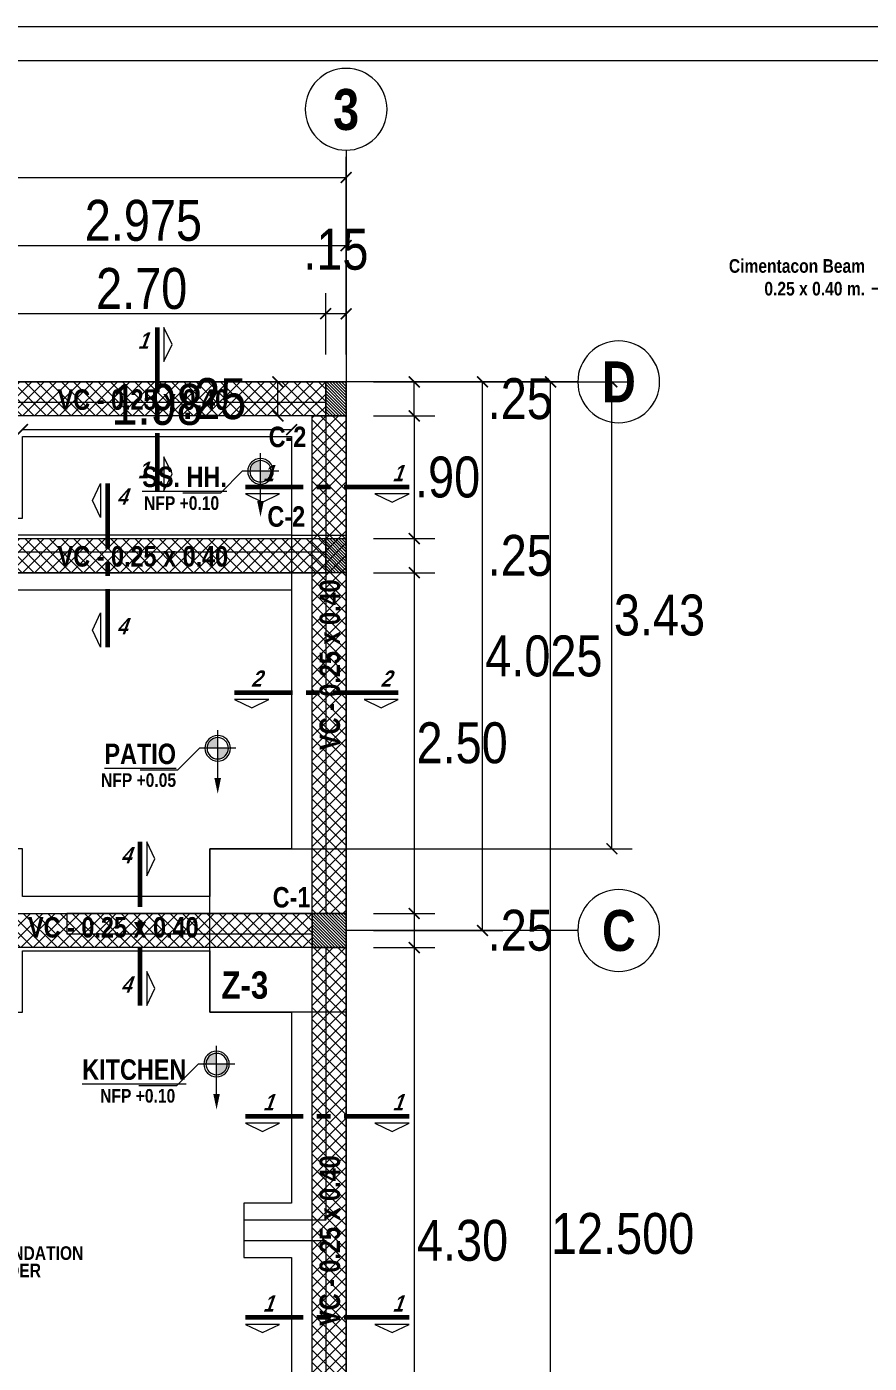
# Model space of a CAD drawing. Header units: millimetres. Extents: x 68 to 194, y 47 to 103.
# Drawn here: x 160.22 to 166.4, y 92.85 to 102.66 of the extents above; entities that cross this region are included whole.
import ezdxf
from ezdxf.enums import TextEntityAlignment as Align

# ---------------------------------------------------------------- set-up
doc = ezdxf.new("R2010")
doc.units = ezdxf.units.MM
doc.linetypes.add('CENTER2', pattern=[28.575, 19.05, -3.175, 3.175, -3.175])
doc.linetypes.add('DASHED2', pattern=[0.375, 0.25, -0.125])
doc.layers.add('_u', color=7, linetype='Continuous')
doc.layers.add('G_Acotación', color=171, linetype='Continuous')
for name, color, linetype, lineweight in [('A_Texto', 43, 'Continuous', 9), ('Dimención', 1, 'Continuous', 20), ('E_Cimentación', 150, 'Continuous', 50), ('E_Columna', 3, 'Continuous', 25), ('E_Sobrecimiento', 230, 'Continuous', 25), ('E_Viga Secundaria', 133, 'Continuous', 20), ('E_Zapata', 30, 'Continuous', 25), ('G_Cortes', 3, 'Continuous', 60), ('G_Ejes', 253, 'Continuous', 20), ('G_Proyección', 8, 'DASHED2', 15), ('G_Sombreados', 8, 'Continuous', 9), ('G_Texto', 122, 'Continuous', 20)]:
    doc.layers.add(name, color=color, linetype=linetype, lineweight=lineweight)
doc.styles.add('Acotacion', font='ARIALN.TTF')
doc.styles.add('AMBIENTES', font='ARIALNB.TTF', dxfattribs={"height": 0.15})
doc.styles.add('Arial Marron', font='ARIALN.TTF')
doc.styles.add('Cotas', font='ARIALNB.TTF', dxfattribs={"height": 0.1})
doc.styles.add('Eje', font='ARIALNB.TTF', dxfattribs={"height": 0.3})
doc.styles.add('Notas', font='ARIALNB.TTF', dxfattribs={"height": 0.15})
doc.styles.add('TITULOS', font='ARIALNB.TTF', dxfattribs={"height": 0.3})
doc.dimstyles.new('150', dxfattribs={"dimtxt": 1, "dimasz": 0.06, "dimexe": 0.06, "dimexo": 0.08, "dimgap": 0.05, "dimtad": 2, "dimtih": 1, "dimtoh": 1, "dimzin": 1, "dimdsep": 46, "dimtxsty": 'Cotas', "dimblk": 'ARCHTICK', "dimcen": 0.25, "dimdle": 0.06, "dimclrd": 256, "dimclre": 256, "dimclrt": 5, "dimazin": 0, "dimtp": 0.2, "dimtm": 0.2, "dimtfac": 1, "dimtix": 1, "dimtmove": 1, "dimatfit": 0, "dimfxl": 0, "dimtolj": 1, "dimtzin": 1, "dimarcsym": 0})
doc.dimstyles.new('Lenin_50', dxfattribs={"dimtxt": 0.3, "dimasz": 0.08, "dimexe": 0.15, "dimexo": 0.2, "dimgap": 0.03, "dimtad": 2, "dimtih": 1, "dimtoh": 1, "dimlfac": -1, "dimzin": 4, "dimdsep": 46, "dimtxsty": 'Acotacion', "dimblk": 'ARCHTICK', "dimcen": 0.08, "dimclrd": 256, "dimclre": 256, "dimclrt": 4, "dimazin": 1, "dimtm": 1e-09, "dimtfac": 1, "dimtmove": 2, "dimatfit": 2, "dimfxl": 0, "dimtolj": 1, "dimlwd": 13, "dimlwe": 18, "dimarcsym": 0})
pattern_1 = [(135, (271.709765, 7.6898), (0.0112253202, 0.0112253202), [])]

# ---------------------------------------------------------------- blocks, each defined once
blk = doc.blocks.new('TITULP')
h = blk.add_hatch(color=1)
h.paths.add_polyline_path([(0, -0.0554), (0, -0.134), (0.0785, -0.134, 0.414214)])
h.paths.add_polyline_path([(0, -0.134), (-0.0785, -0.134, 0.414214), (0, -0.2125)])
for p, q in [((0, -0.3527), (0, 0)), ((-0.134, -0.134), (0.134, -0.134)), ((0.2939, -0.2939), (0.5699, -0.2939))]:
    blk.add_line(p, q)
at = {"lineweight": 18}
blk.add_line((0.134, -0.134), (0.2939, -0.2939), dxfattribs=at)
for radius in [0.0937, 0.0785]:
    blk.add_circle((0, -0.134), radius)
blk.add_solid([(0.0242, -0.3527), (0, -0.4678), (-0.0242, -0.3527)])
at = {"style": 'Arial Marron', "width": 1.35}
blk.add_attdef('%%USALA', text='', height=0.14, dxfattribs=at).set_placement((0.3052, -0.1124), align=Align.TOP_LEFT)
at = {"style": 'Arial Marron', "width": 1.1}
blk.add_attdef('NPT%%P0.00', text='', height=0.1, dxfattribs=at).set_placement((0.6033, -0.3972), align=Align.MIDDLE_CENTER)
at = {"style": 'Arial Marron'}
blk.add_attdef('PISO', text='', height=0.08, dxfattribs=at).set_placement((0.6033, -0.5391), align=Align.MIDDLE_CENTER)
blk = doc.blocks.new('Eri')
blk.add_line((-1.7, 0), (0, 0))
blk.add_circle((-2, 0), 0.3)
at = {"color": 1, "style": 'Eje', "flags": 4}
blk.add_attdef('H', text='', height=0.3, dxfattribs=at).set_placement((-2, 0), align=Align.MIDDLE_CENTER)
blk = doc.blocks.new('_ArchTick')
at = {"color": 0, "linetype": 'ByBlock', "const_width": 0.15}
blk.add_lwpolyline([(-0.5, -0.5), (0.5, 0.5)], dxfattribs=at)
blk = doc.blocks.new('*D309')
at = {"layer": 'Defpoints', "color": 0}
for p in [(162.5637, 101.5531), (156.5637, 100.0531), (162.5637, 100.0531)]:
    blk.add_point(p, dxfattribs=at)
at = {"layer": 'G_Acotación', "lineweight": 18}
for p, q in [((156.5637, 100.2531), (156.5637, 101.7031)), ((162.5637, 100.2531), (162.5637, 101.7031))]:
    blk.add_line(p, q, dxfattribs=at)
at = {"layer": 'G_Acotación', "lineweight": 13}
blk.add_line((156.5637, 101.5531), (162.5637, 101.5531), dxfattribs=at)
at = {"layer": 'G_Acotación', "lineweight": 13, "xscale": 0.08, "yscale": 0.08, "zscale": 0.08, "rotation": 180}
blk.add_blockref('_ArchTick', (156.5637, 101.5531), dxfattribs=at)
at = {"layer": 'G_Acotación', "lineweight": 13, "xscale": 0.08, "yscale": 0.08, "zscale": 0.08}
blk.add_blockref('_ArchTick', (162.5637, 101.5531), dxfattribs=at)
at = {"layer": 'G_Acotación', "color": 4, "lineweight": 5, "insert": (159.5637, 101.7362), "char_height": 0.3, "attachment_point": 5, "style": 'Acotacion'}
blk.add_mtext('\\A1;6.000', dxfattribs=at)
blk = doc.blocks.new('*D310')
at = {"layer": 'Defpoints', "color": 0}
for p in [(162.5637, 101.0531), (159.5887, 100.0531), (162.5637, 100.0531)]:
    blk.add_point(p, dxfattribs=at)
at = {"layer": 'G_Acotación', "lineweight": 18}
for p, q in [((159.5887, 100.2531), (159.5887, 101.2031)), ((162.5637, 100.2531), (162.5637, 101.2031))]:
    blk.add_line(p, q, dxfattribs=at)
at = {"layer": 'G_Acotación', "lineweight": 13}
blk.add_line((159.5887, 101.0531), (162.5637, 101.0531), dxfattribs=at)
at = {"layer": 'G_Acotación', "lineweight": 13, "xscale": 0.08, "yscale": 0.08, "zscale": 0.08, "rotation": 180}
blk.add_blockref('_ArchTick', (159.5887, 101.0531), dxfattribs=at)
at = {"layer": 'G_Acotación', "lineweight": 13, "xscale": 0.08, "yscale": 0.08, "zscale": 0.08}
blk.add_blockref('_ArchTick', (162.5637, 101.0531), dxfattribs=at)
at = {"layer": 'G_Acotación', "color": 4, "lineweight": 5, "insert": (161.0762, 101.2362), "char_height": 0.3, "attachment_point": 5, "style": 'Acotacion'}
blk.add_mtext('\\A1;2.975', dxfattribs=at)
blk = doc.blocks.new('*D317')
at = {"layer": 'Defpoints', "color": 0}
for p in [(162.5637, 100.0531), (164.0637, 100.0531), (162.5637, 87.5531)]:
    blk.add_point(p, dxfattribs=at)
at = {"layer": 'G_Acotación', "lineweight": 18}
for p, q in [((162.7637, 100.0531), (164.2137, 100.0531)), ((162.7637, 87.5531), (164.2137, 87.5531))]:
    blk.add_line(p, q, dxfattribs=at)
at = {"layer": 'G_Acotación', "lineweight": 13}
blk.add_line((164.0637, 87.5531), (164.0637, 100.0531), dxfattribs=at)
at = {"layer": 'G_Acotación', "lineweight": 13, "xscale": 0.08, "yscale": 0.08, "zscale": 0.08}
for p, rotation in [((164.0637, 100.0531), 90), ((164.0637, 87.5531), 270)]:
    blk.add_blockref('_ArchTick', p, dxfattribs=dict(at, rotation=rotation))
at = {"layer": 'G_Acotación', "color": 4, "lineweight": 5, "insert": (164.5924, 93.8031), "char_height": 0.3, "attachment_point": 5, "style": 'Acotacion'}
blk.add_mtext('\\A1;12.500', dxfattribs=at)
blk = doc.blocks.new('*D318')
at = {"layer": 'Defpoints', "color": 0}
for p in [(162.5637, 100.0531), (163.5637, 100.0531), (162.5637, 96.0281)]:
    blk.add_point(p, dxfattribs=at)
at = {"layer": 'G_Acotación', "lineweight": 18}
for p, q in [((162.7637, 100.0531), (163.7137, 100.0531)), ((162.7637, 96.0281), (163.7137, 96.0281))]:
    blk.add_line(p, q, dxfattribs=at)
at = {"layer": 'G_Acotación', "lineweight": 13}
blk.add_line((163.5637, 96.0281), (163.5637, 100.0531), dxfattribs=at)
at = {"layer": 'G_Acotación', "lineweight": 13, "xscale": 0.08, "yscale": 0.08, "zscale": 0.08}
for p, rotation in [((163.5637, 100.0531), 90), ((163.5637, 96.0281), 270)]:
    blk.add_blockref('_ArchTick', p, dxfattribs=dict(at, rotation=rotation))
at = {"layer": 'G_Acotación', "color": 4, "lineweight": 5, "insert": (164.0147, 98.0406), "char_height": 0.3, "attachment_point": 5, "style": 'Acotacion'}
blk.add_mtext('\\A1;4.025', dxfattribs=at)
blk = doc.blocks.new('*D320')
at = {"layer": 'Defpoints', "color": 0}
for p in [(162.4137, 100.5531), (162.4137, 100.0531), (162.5637, 100.0531)]:
    blk.add_point(p, dxfattribs=at)
at = {"layer": 'G_Acotación', "lineweight": 18}
for p, q in [((162.4137, 100.2531), (162.4137, 100.7031)), ((162.5637, 100.2531), (162.5637, 100.7031))]:
    blk.add_line(p, q, dxfattribs=at)
at = {"layer": 'G_Acotación', "lineweight": 13}
blk.add_line((162.5637, 100.5531), (162.4137, 100.5531), dxfattribs=at)
at = {"layer": 'G_Acotación', "lineweight": 13, "xscale": 0.08, "yscale": 0.08, "zscale": 0.08, "rotation": 180}
blk.add_blockref('_ArchTick', (162.4137, 100.5531), dxfattribs=at)
at = {"layer": 'G_Acotación', "lineweight": 13, "xscale": 0.08, "yscale": 0.08, "zscale": 0.08}
blk.add_blockref('_ArchTick', (162.5637, 100.5531), dxfattribs=at)
at = {"layer": 'G_Acotación', "color": 4, "lineweight": 5, "insert": (162.4887, 101.0244), "char_height": 0.3, "attachment_point": 5, "style": 'Acotacion'}
blk.add_mtext('\\A1;.15', dxfattribs=at)
blk = doc.blocks.new('*D437')
at = {"layer": 'Defpoints', "color": 0}
for p in [(159.7137, 100.5531), (159.7137, 100.0531), (162.4137, 100.0531)]:
    blk.add_point(p, dxfattribs=at)
at = {"layer": 'G_Acotación', "lineweight": 18}
for p, q in [((159.7137, 100.2531), (159.7137, 100.7031)), ((162.4137, 100.2531), (162.4137, 100.7031))]:
    blk.add_line(p, q, dxfattribs=at)
at = {"layer": 'G_Acotación', "lineweight": 13}
blk.add_line((162.4137, 100.5531), (159.7137, 100.5531), dxfattribs=at)
at = {"layer": 'G_Acotación', "lineweight": 13, "xscale": 0.08, "yscale": 0.08, "zscale": 0.08, "rotation": 180}
blk.add_blockref('_ArchTick', (159.7137, 100.5531), dxfattribs=at)
at = {"layer": 'G_Acotación', "lineweight": 13, "xscale": 0.08, "yscale": 0.08, "zscale": 0.08}
blk.add_blockref('_ArchTick', (162.4137, 100.5531), dxfattribs=at)
at = {"layer": 'G_Acotación', "color": 4, "lineweight": 5, "insert": (161.0637, 100.7362), "char_height": 0.3, "attachment_point": 5, "style": 'Acotacion'}
blk.add_mtext('\\A1;2.70', dxfattribs=at)
blk = doc.blocks.new('*D333')
at = {"layer": 'Defpoints', "color": 0}
for p in [(162.5637, 100.0531), (163.0637, 100.0531), (162.5637, 99.8031)]:
    blk.add_point(p, dxfattribs=at)
at = {"layer": 'G_Acotación', "lineweight": 18}
for p, q in [((162.7637, 100.0531), (163.2137, 100.0531)), ((162.7637, 99.8031), (163.2137, 99.8031))]:
    blk.add_line(p, q, dxfattribs=at)
at = {"layer": 'G_Acotación', "lineweight": 13}
blk.add_line((163.0637, 99.8031), (163.0637, 100.0531), dxfattribs=at)
at = {"layer": 'G_Acotación', "lineweight": 13, "xscale": 0.08, "yscale": 0.08, "zscale": 0.08}
for p, rotation in [((163.0637, 100.0531), 90), ((163.0637, 99.8031), 270)]:
    blk.add_blockref('_ArchTick', p, dxfattribs=dict(at, rotation=rotation))
at = {"layer": 'G_Acotación', "color": 4, "lineweight": 5, "insert": (163.8414, 99.9281), "char_height": 0.3, "attachment_point": 5, "style": 'Acotacion'}
blk.add_mtext('\\A1;.25', dxfattribs=at)
blk = doc.blocks.new('*D334')
at = {"layer": 'Defpoints', "color": 0}
for p in [(162.5637, 99.8031), (162.5637, 98.9031), (163.0637, 98.9031)]:
    blk.add_point(p, dxfattribs=at)
at = {"layer": 'G_Acotación', "lineweight": 18}
for p, q in [((162.7637, 99.8031), (163.2137, 99.8031)), ((162.7637, 98.9031), (163.2137, 98.9031))]:
    blk.add_line(p, q, dxfattribs=at)
at = {"layer": 'G_Acotación', "lineweight": 13}
blk.add_line((163.0637, 99.8031), (163.0637, 98.9031), dxfattribs=at)
at = {"layer": 'G_Acotación', "lineweight": 13, "xscale": 0.08, "yscale": 0.08, "zscale": 0.08}
for p, rotation in [((163.0637, 99.8031), 90), ((163.0637, 98.9031), 270)]:
    blk.add_blockref('_ArchTick', p, dxfattribs=dict(at, rotation=rotation))
at = {"layer": 'G_Acotación', "color": 4, "lineweight": 5, "insert": (163.3083, 99.3531), "char_height": 0.3, "attachment_point": 5, "style": 'Acotacion'}
blk.add_mtext('\\A1;.90', dxfattribs=at)
blk = doc.blocks.new('*D439')
at = {"layer": 'Defpoints', "color": 0}
for p in [(162.5637, 98.9031), (162.5637, 98.6531), (163.0637, 98.6531)]:
    blk.add_point(p, dxfattribs=at)
at = {"layer": 'G_Acotación', "lineweight": 18}
for p, q in [((162.7637, 98.9031), (163.2137, 98.9031)), ((162.7637, 98.6531), (163.2137, 98.6531))]:
    blk.add_line(p, q, dxfattribs=at)
at = {"layer": 'G_Acotación', "lineweight": 13}
blk.add_line((163.0637, 98.9031), (163.0637, 98.6531), dxfattribs=at)
at = {"layer": 'G_Acotación', "lineweight": 13, "xscale": 0.08, "yscale": 0.08, "zscale": 0.08}
for p, rotation in [((163.0637, 98.9031), 90), ((163.0637, 98.6531), 270)]:
    blk.add_blockref('_ArchTick', p, dxfattribs=dict(at, rotation=rotation))
at = {"layer": 'G_Acotación', "color": 4, "lineweight": 5, "insert": (163.8414, 98.7781), "char_height": 0.3, "attachment_point": 5, "style": 'Acotacion'}
blk.add_mtext('\\A1;.25', dxfattribs=at)
blk = doc.blocks.new('*D440')
at = {"layer": 'Defpoints', "color": 0}
for p in [(162.5637, 98.6531), (162.5637, 96.1531), (163.0637, 96.1531)]:
    blk.add_point(p, dxfattribs=at)
at = {"layer": 'G_Acotación', "lineweight": 18}
for p, q in [((162.7637, 98.6531), (163.2137, 98.6531)), ((162.7637, 96.1531), (163.2137, 96.1531))]:
    blk.add_line(p, q, dxfattribs=at)
at = {"layer": 'G_Acotación', "lineweight": 13}
blk.add_line((163.0637, 98.6531), (163.0637, 96.1531), dxfattribs=at)
at = {"layer": 'G_Acotación', "lineweight": 13, "xscale": 0.08, "yscale": 0.08, "zscale": 0.08}
for p, rotation in [((163.0637, 98.6531), 90), ((163.0637, 96.1531), 270)]:
    blk.add_blockref('_ArchTick', p, dxfattribs=dict(at, rotation=rotation))
at = {"layer": 'G_Acotación', "color": 4, "lineweight": 5, "insert": (163.4149, 97.4031), "char_height": 0.3, "attachment_point": 5, "style": 'Acotacion'}
blk.add_mtext('\\A1;2.50', dxfattribs=at)
blk = doc.blocks.new('*D441')
at = {"layer": 'Defpoints', "color": 0}
for p in [(162.5637, 96.1531), (162.5637, 95.9031), (163.0637, 95.9031)]:
    blk.add_point(p, dxfattribs=at)
at = {"layer": 'G_Acotación', "lineweight": 18}
for p, q in [((162.7637, 96.1531), (163.2137, 96.1531)), ((162.7637, 95.9031), (163.2137, 95.9031))]:
    blk.add_line(p, q, dxfattribs=at)
at = {"layer": 'G_Acotación', "lineweight": 13}
blk.add_line((163.0637, 96.1531), (163.0637, 95.9031), dxfattribs=at)
at = {"layer": 'G_Acotación', "lineweight": 13, "xscale": 0.08, "yscale": 0.08, "zscale": 0.08}
for p, rotation in [((163.0637, 96.1531), 90), ((163.0637, 95.9031), 270)]:
    blk.add_blockref('_ArchTick', p, dxfattribs=dict(at, rotation=rotation))
at = {"layer": 'G_Acotación', "color": 4, "lineweight": 5, "insert": (163.8414, 96.0281), "char_height": 0.3, "attachment_point": 5, "style": 'Acotacion'}
blk.add_mtext('\\A1;.25', dxfattribs=at)
blk = doc.blocks.new('*D442')
at = {"layer": 'Defpoints', "color": 0}
for p in [(162.5637, 95.9031), (162.5637, 91.6031), (163.0637, 91.6031)]:
    blk.add_point(p, dxfattribs=at)
at = {"layer": 'G_Acotación', "lineweight": 18}
for p, q in [((162.7637, 95.9031), (163.2137, 95.9031)), ((162.7637, 91.6031), (163.2137, 91.6031))]:
    blk.add_line(p, q, dxfattribs=at)
at = {"layer": 'G_Acotación', "lineweight": 13}
blk.add_line((163.0637, 95.9031), (163.0637, 91.6031), dxfattribs=at)
at = {"layer": 'G_Acotación', "lineweight": 13, "xscale": 0.08, "yscale": 0.08, "zscale": 0.08}
for p, rotation in [((163.0637, 95.9031), 90), ((163.0637, 91.6031), 270)]:
    blk.add_blockref('_ArchTick', p, dxfattribs=dict(at, rotation=rotation))
at = {"layer": 'G_Acotación', "color": 4, "lineweight": 5, "insert": (163.4178, 93.7531), "char_height": 0.3, "attachment_point": 5, "style": 'Acotacion'}
blk.add_mtext('\\A1;4.30', dxfattribs=at)
blk = doc.blocks.new('*D444')
at = {"layer": 'Defpoints', "color": 0}
for p in [(162.0637, 100.0531), (162.5637, 100.0531), (162.5637, 99.8031)]:
    blk.add_point(p, dxfattribs=at)
at = {"layer": 'G_Acotación', "lineweight": 18}
for p, q in [((162.3637, 100.0531), (161.9137, 100.0531)), ((162.3637, 99.8031), (161.9137, 99.8031))]:
    blk.add_line(p, q, dxfattribs=at)
at = {"layer": 'G_Acotación', "lineweight": 13}
blk.add_line((162.0637, 99.8031), (162.0637, 100.0531), dxfattribs=at)
at = {"layer": 'G_Acotación', "lineweight": 13, "xscale": 0.08, "yscale": 0.08, "zscale": 0.08}
for p, rotation in [((162.0637, 100.0531), 90), ((162.0637, 99.8031), 270)]:
    blk.add_blockref('_ArchTick', p, dxfattribs=dict(at, rotation=rotation))
at = {"layer": 'G_Acotación', "color": 4, "lineweight": 5, "insert": (161.5924, 99.9281), "char_height": 0.3, "attachment_point": 5, "style": 'Acotacion'}
blk.add_mtext('\\A1;.25', dxfattribs=at)
blk = doc.blocks.new('Corte 2')
at = {"linetype": 'CENTER2', "lineweight": 60, "ltscale": 0.025}
blk.add_line((-0.4, 0), (0.8, 0), dxfattribs=at)
at = {"lineweight": 20}
for points in [[(-0.4, 0.05), (-0.15, 0.05), (-0.275, 0.11), (-0.4, 0.05)], [(0.55, 0.05), (0.8, 0.05), (0.675, 0.11), (0.55, 0.05)]]:
    blk.add_lwpolyline(points, dxfattribs=at)
at = {"ltscale": 1.1, "style": 'Notas', "oblique": 20, "flags": 4}
for p in [(-0.3035, -0.1041), (0.6465, -0.1041)]:
    blk.add_attdef('CO', text='', height=0.12, dxfattribs=at).set_placement(p, align=Align.MIDDLE_CENTER)
blk = doc.blocks.new('*D825')
at = {"lineweight": 18}
for p, q in [((162.7637, 100.0531), (164.6636, 100.0531)), ((162.3637, 96.6281), (164.6636, 96.6281))]:
    blk.add_line(p, q, dxfattribs=at)
at = {"lineweight": 13}
blk.add_line((164.5136, 96.6281), (164.5136, 100.0531), dxfattribs=at)
at = {"layer": 'Defpoints', "color": 0}
for p in [(162.5637, 100.0531), (164.5136, 100.0531), (162.1637, 96.6281)]:
    blk.add_point(p, dxfattribs=at)
at = {"lineweight": 13, "xscale": 0.08, "yscale": 0.08, "zscale": 0.08}
for p, rotation in [((164.5136, 100.0531), 90), ((164.5136, 96.6281), 270)]:
    blk.add_blockref('_ArchTick', p, dxfattribs=dict(at, rotation=rotation))
at = {"color": 4, "lineweight": 5, "insert": (164.863, 98.3406), "char_height": 0.3, "attachment_point": 5, "style": 'Acotacion'}
blk.add_mtext('\\A1;3.43', dxfattribs=at)
blk = doc.blocks.new('*D838')
at = {"layer": '_u', "lineweight": 18}
for p, q in [((160.1887, 99.8531), (160.1887, 99.8528)), ((162.1637, 99.8531), (162.1637, 99.8528))]:
    blk.add_line(p, q, dxfattribs=at)
at = {"layer": '_u', "lineweight": 13}
blk.add_line((160.1887, 99.7028), (162.1637, 99.7028), dxfattribs=at)
at = {"layer": 'Defpoints', "color": 0}
for p in [(160.1887, 99.6531), (162.1637, 99.7028), (162.1637, 99.6531)]:
    blk.add_point(p, dxfattribs=at)
at = {"layer": '_u', "lineweight": 13, "xscale": 0.08, "yscale": 0.08, "zscale": 0.08, "rotation": 180}
blk.add_blockref('_ArchTick', (160.1887, 99.7028), dxfattribs=at)
at = {"layer": '_u', "lineweight": 13, "xscale": 0.08, "yscale": 0.08, "zscale": 0.08}
blk.add_blockref('_ArchTick', (162.1637, 99.7028), dxfattribs=at)
at = {"layer": '_u', "color": 4, "lineweight": 5, "insert": (161.1762, 99.8859), "char_height": 0.3, "attachment_point": 5, "style": 'Acotacion'}
blk.add_mtext('\\A1;1.98', dxfattribs=at)

msp = doc.modelspace()

# ---------------------------------------------------------------- hatches: boundary and pattern name
at = {"layer": 'E_Columna', "lineweight": 5}
h = msp.add_hatch(dxfattribs=at)
h.set_pattern_fill('LINE', color=256, scale=0.005, angle=45, style=0)
h.set_pattern_definition(pattern_1)
h.paths.add_polyline_path([(162.5637, 99.8031), (162.4137, 99.8031), (162.4137, 100.0531), (162.5637, 100.0531)])
h = msp.add_hatch(dxfattribs=at)
h.set_pattern_fill('LINE', color=256, scale=0.005, angle=45, style=0)
h.set_pattern_definition([(135, (271.709765, 6.5398), (0.0112253202, 0.0112253202), [])])
h.paths.add_polyline_path([(162.5637, 98.6531), (162.4137, 98.6531), (162.4137, 98.9031), (162.5637, 98.9031)])
h = msp.add_hatch(dxfattribs=at)
h.set_pattern_fill('LINE', color=256, scale=0.005, angle=45, style=0)
h.set_pattern_definition(pattern_1)
h.paths.add_polyline_path([(162.5637, 95.9031), (162.3137, 95.9031), (162.3137, 96.1531), (162.5637, 96.1531)])
at = {"layer": 'G_Sombreados', "lineweight": 5}
h = msp.add_hatch(dxfattribs=at)
h.set_pattern_fill('NET', color=256, scale=0.02, angle=45, style=0)
h.set_pattern_definition([(45, (-31.58628, 33.30307), (-0.04490128, 0.04490128), []), (135, (-31.58628, 33.30307), (-0.04490128, -0.04490128), [])])
h.paths.add_polyline_path([(162.4137, 99.8031), (159.7137, 99.8031), (159.7137, 100.0531), (162.4137, 100.0531)])
h = msp.add_hatch(dxfattribs=at)
h.set_pattern_fill('NET', color=256, scale=0.02, angle=45, style=0)
h.set_pattern_definition([(135, (395.61372, 3.60307), (0.04490128, 0.04490128), []), (45, (395.61372, 3.60307), (0.04490128, -0.04490128), [])])
h.paths.add_polyline_path([(162.5637, 96.1531), (162.3137, 96.1531), (162.3137, 99.8031), (162.5637, 99.8031)])
h = msp.add_hatch(dxfattribs=at)
h.set_pattern_fill('NET', color=256, scale=0.02, angle=45, style=0)
h.set_pattern_definition([(45, (-31.58628, 32.15307), (-0.04490128, 0.04490128), []), (135, (-31.58628, 32.15307), (-0.04490128, -0.04490128), [])])
h.paths.add_polyline_path([(162.4137, 98.6531), (159.7137, 98.6531), (159.7137, 98.9031), (162.4137, 98.9031)])
h = msp.add_hatch(dxfattribs=at)
h.set_pattern_fill('NET', color=256, scale=0.02, angle=45, style=0)
h.set_pattern_definition([(45, (-31.68628, 29.40307), (-0.04490128, 0.04490128), []), (135, (-31.68628, 29.40307), (-0.04490128, -0.04490128), [])])
h.paths.add_polyline_path([(162.3137, 95.9031), (159.7137, 95.9031), (159.7137, 96.1531), (162.3137, 96.1531)])
h = msp.add_hatch(dxfattribs=at)
h.set_pattern_fill('NET', color=256, scale=0.02, angle=45, style=0)
h.set_pattern_definition([(135, (395.61372, 3.60307), (0.04490128, 0.04490128), []), (45, (395.61372, 3.60307), (0.04490128, -0.04490128), [])])
h.paths.add_polyline_path([(162.5637, 91.6031), (162.3137, 91.6031), (162.3137, 95.9031), (162.5637, 95.9031)])

# ---------------------------------------------------------------- linework, layer by layer
at = {"lineweight": 5}
for q in [(162.5637, 98.9281), (162.1637, 98.5281)]:
    msp.add_line((162.1637, 98.9281), q, dxfattribs=at)
for points in [[(193.7519, 75.1029), (193.7519, 102.6587), (152.7019, 102.6587), (152.7019, 75.1029)], [(193.5019, 75.3529), (193.5019, 102.4087), (152.9519, 102.4087), (152.9519, 75.3529)]]:
    msp.add_lwpolyline(points, close=True, dxfattribs=at)
at = {"layer": 'E_Cimentación', "lineweight": 5}
for points in [[(162.5637, 87.5531), (156.5637, 87.5531), (156.5637, 100.0531), (162.5637, 100.0531)], [(159.8387, 98.5281), (162.1637, 98.5281), (162.1637, 96.6281), (161.5637, 96.6281), (161.5637, 96.2781), (160.1887, 96.2781), (160.1887, 96.6281), (159.8387, 96.6281)]]:
    msp.add_lwpolyline(points, close=True, dxfattribs=at)
for points in [[(157.5637, 96.2781), (157.5637, 96.6281), (156.9637, 96.6281), (156.9637, 99.0531), (157.5637, 99.0531), (157.5637, 99.6531), (158.9887, 99.6531), (158.9887, 99.0531), (160.1887, 99.0531), (160.1887, 99.6531), (162.1637, 99.6531), (162.1637, 98.9281), (159.4387, 98.9281), (159.4387, 96.6281), (158.9887, 96.6281), (158.9887, 96.2781)], [(159.8387, 92.3531), (159.8387, 95.4281), (160.1887, 95.4281), (160.1887, 95.8781), (161.5637, 95.8781), (161.5637, 95.4281), (162.1637, 95.4281), (162.1637, 94.0281), (161.8137, 94.0281), (161.8137, 93.6281), (162.1637, 93.6281), (162.1637, 92.0781), (161.5637, 92.0781), (161.5637, 91.6781)]]:
    msp.add_lwpolyline(points, dxfattribs=at)
at = {"layer": 'E_Columna', "lineweight": 5}
for points in [[(162.5637, 99.8031), (162.4137, 99.8031), (162.4137, 100.0531), (162.5637, 100.0531)], [(162.5637, 98.6531), (162.4137, 98.6531), (162.4137, 98.9031), (162.5637, 98.9031)], [(162.5637, 95.9031), (162.3137, 95.9031), (162.3137, 96.1531), (162.5637, 96.1531)]]:
    msp.add_lwpolyline(points, close=True, dxfattribs=at)
at = {"layer": 'E_Sobrecimiento', "lineweight": 5}
for points in [[(162.5637, 87.5531), (162.5637, 100.0531), (156.5637, 100.0531), (156.5637, 87.5531)], [(159.7137, 99.9031), (162.4137, 99.9031), (162.4137, 98.8031), (159.5637, 98.8031)], [(159.7137, 98.6531), (162.4137, 98.6531), (162.4137, 96.1531), (162.3137, 96.1531), (160.5137, 96.1531), (160.5137, 96.0031), (162.3137, 96.0031), (162.3137, 95.9031), (162.4137, 95.9031), (162.4137, 93.9031), (161.8137, 93.9031), (161.8137, 93.7531), (162.4137, 93.7531), (162.4137, 91.6031)]]:
    msp.add_lwpolyline(points, dxfattribs=at)
at = {"layer": 'E_Viga Secundaria', "lineweight": 5}
for points in [[(162.4137, 99.8031), (159.7137, 99.8031), (159.7137, 100.0531), (162.4137, 100.0531)], [(162.5637, 96.1531), (162.3137, 96.1531), (162.3137, 99.8031), (162.5637, 99.8031)], [(162.4137, 98.6531), (159.7137, 98.6531), (159.7137, 98.9031), (162.4137, 98.9031)], [(162.3137, 95.9031), (159.7137, 95.9031), (159.7137, 96.1531), (162.3137, 96.1531)], [(162.5637, 91.6031), (162.3137, 91.6031), (162.3137, 95.9031), (162.5637, 95.9031)]]:
    msp.add_lwpolyline(points, close=True, dxfattribs=at)
at = {"layer": 'E_Zapata', "lineweight": 5}
msp.add_lwpolyline([(162.5637, 95.4281), (161.5637, 95.4281), (161.5637, 96.6281), (162.5637, 96.6281)], close=True, dxfattribs=at)
at = {"layer": 'G_Proyección', "lineweight": 5, "ltscale": 0.5}
msp.add_lwpolyline([(162.5637, 100.0531), (162.5637, 100.0531), (162.5637, 87.2531, -0.414214), (162.0637, 86.7531), (157.0637, 86.7531, -0.414214), (156.5637, 87.2531), (156.5637, 100.0531), (156.5637, 100.0531), (162.5637, 100.0531), (162.5637, 100.0531)], format="xyb", close=True, dxfattribs=at)

# ---------------------------------------------------------------- block references
at = {"layer": 'A_Texto', "lineweight": 5}
ref = msp.add_blockref('TITULP', (161.9355, 99.5311), dxfattribs=dict(at, xscale=-1))
ref.add_attrib('NPT%%P0.00', 'NFP +0.10', dxfattribs={"layer": '0', "color": 30, "height": 0.1, "style": 'Cotas'}).set_placement((161.3568, 99.1639), align=Align.MIDDLE_CENTER)
ref.add_attrib('%%USALA', '%%USS. HH.', dxfattribs={"layer": '0', "height": 0.15, "style": 'AMBIENTES'}).set_placement((161.068, 99.4313), align=Align.TOP_LEFT)
ref = msp.add_blockref('TITULP', (161.6215, 97.4989), dxfattribs=dict(at, xscale=-1))
ref.add_attrib('NPT%%P0.00', 'NFP +0.05', dxfattribs={"layer": '0', "color": 30, "height": 0.1, "style": 'Cotas'}).set_placement((161.0407, 97.1317), align=Align.MIDDLE_CENTER)
ref.add_attrib('%%USALA', '%%UPATIO', dxfattribs={"layer": '0', "height": 0.15, "style": 'AMBIENTES'}).set_placement((160.7905, 97.3991), align=Align.TOP_LEFT)
ref = msp.add_blockref('TITULP', (161.6131, 95.1824), dxfattribs=dict(at, xscale=-1))
ref.add_attrib('NPT%%P0.00', 'NFP +0.10', dxfattribs={"layer": '0', "color": 30, "height": 0.1, "style": 'Cotas'}).set_placement((161.0345, 94.8152), align=Align.MIDDLE_CENTER)
ref.add_attrib('%%USALA', '%%UKITCHEN', dxfattribs={"layer": '0', "height": 0.15, "style": 'AMBIENTES'}).set_placement((160.6276, 95.0826), align=Align.TOP_LEFT)
at = {"layer": 'G_Cortes', "lineweight": 5}
ref = msp.add_blockref('Corte 2', (161.1762, 100.0531), dxfattribs=dict(at, rotation=270))
ref.add_attrib('CO', '1', dxfattribs={"layer": '0', "ltscale": 1.1, "height": 0.12, "style": 'Notas', "oblique": 20, "flags": 4}).set_placement((161.0722, 100.3566), align=Align.MIDDLE_CENTER)
ref.add_attrib('CO', '1', dxfattribs={"layer": '0', "ltscale": 1.1, "height": 0.12, "style": 'Notas', "oblique": 20, "flags": 4}).set_placement((161.0722, 99.4066), align=Align.MIDDLE_CENTER)
ref = msp.add_blockref('Corte 2', (162.6255, 99.2809), dxfattribs=dict(at, rotation=180))
ref.add_attrib('CO', '1', dxfattribs={"layer": '0', "ltscale": 1.1, "height": 0.12, "style": 'Notas', "oblique": 20, "flags": 4}).set_placement((162.9405, 99.3845), align=Align.MIDDLE_CENTER)
ref.add_attrib('CO', '1', dxfattribs={"layer": '0', "ltscale": 1.1, "height": 0.12, "style": 'Notas', "oblique": 20, "flags": 4}).set_placement((161.9905, 99.3845), align=Align.MIDDLE_CENTER)
ref = msp.add_blockref('Corte 2', (160.8117, 98.9075), dxfattribs=dict(at, xscale=-1, rotation=90))
ref.add_attrib('CO', '4', dxfattribs={"layer": '0', "ltscale": 1.1, "height": 0.12, "style": 'Notas', "oblique": 20, "flags": 4}).set_placement((160.9164, 99.2111), align=Align.MIDDLE_CENTER)
ref.add_attrib('CO', '4', dxfattribs={"layer": '0', "ltscale": 1.1, "height": 0.12, "style": 'Notas', "oblique": 20, "flags": 4}).set_placement((160.9164, 98.2611), align=Align.MIDDLE_CENTER)
ref = msp.add_blockref('Corte 2', (162.5457, 97.7722), dxfattribs=dict(at, rotation=180))
ref.add_attrib('CO', '2', dxfattribs={"layer": '0', "ltscale": 1.1, "height": 0.12, "style": 'Notas', "oblique": 20, "flags": 4}).set_placement((162.8527, 97.8758), align=Align.MIDDLE_CENTER)
ref.add_attrib('CO', '2', dxfattribs={"layer": '0', "ltscale": 1.1, "height": 0.12, "style": 'Notas', "oblique": 20, "flags": 4}).set_placement((161.9027, 97.8758), align=Align.MIDDLE_CENTER)
ref = msp.add_blockref('Corte 2', (161.0503, 96.2781), dxfattribs=dict(at, rotation=270.0000000000163))
ref.add_attrib('CO', '4', dxfattribs={"layer": '0', "ltscale": 1.1, "height": 0.12, "style": 'Notas', "oblique": 20, "flags": 4}).set_placement((160.9462, 96.5816), align=Align.MIDDLE_CENTER)
ref.add_attrib('CO', '4', dxfattribs={"layer": '0', "ltscale": 1.1, "height": 0.12, "style": 'Notas', "oblique": 20, "flags": 4}).set_placement((160.9462, 95.6316), align=Align.MIDDLE_CENTER)
ref = msp.add_blockref('Corte 2', (162.6255, 94.664), dxfattribs=dict(at, rotation=180))
ref.add_attrib('CO', '1', dxfattribs={"layer": '0', "lineweight": 5, "ltscale": 1.1, "height": 0.12, "style": 'Notas', "oblique": 20, "flags": 4}).set_placement((162.9405, 94.7676), align=Align.MIDDLE_CENTER)
ref.add_attrib('CO', '1', dxfattribs={"layer": '0', "ltscale": 1.1, "height": 0.12, "style": 'Notas', "oblique": 20, "flags": 4}).set_placement((161.9905, 94.7676), align=Align.MIDDLE_CENTER)
ref = msp.add_blockref('Corte 2', (162.6255, 93.1885), dxfattribs=dict(at, rotation=180))
ref.add_attrib('CO', '1', dxfattribs={"layer": '0', "ltscale": 1.1, "height": 0.12, "style": 'Notas', "oblique": 20, "flags": 4}).set_placement((162.9405, 93.2922), align=Align.MIDDLE_CENTER)
ref.add_attrib('CO', '1', dxfattribs={"layer": '0', "ltscale": 1.1, "height": 0.12, "style": 'Notas', "oblique": 20, "flags": 4}).set_placement((161.9905, 93.2922), align=Align.MIDDLE_CENTER)
at = {"layer": 'G_Ejes', "lineweight": 5}
ref = msp.add_blockref('Eri', (162.5637, 100.0531), dxfattribs=dict(at, xscale=-1, rotation=90))
ref.add_attrib('H', '3', dxfattribs={"layer": '0', "color": 1, "height": 0.3, "style": 'Eje', "flags": 4}).set_placement((162.5637, 102.052), align=Align.MIDDLE_CENTER)
ref = msp.add_blockref('Eri', (162.5637, 100.0531), dxfattribs=dict(at, xscale=-1))
ref.add_attrib('H', 'D', dxfattribs={"layer": '0', "color": 1, "height": 0.3, "style": 'Eje', "flags": 4}).set_placement((164.5652, 100.0531), align=Align.MIDDLE_CENTER)
ref = msp.add_blockref('Eri', (162.5637, 96.0281), dxfattribs=dict(at, xscale=-1))
ref.add_attrib('H', 'C', dxfattribs={"layer": '0', "color": 1, "height": 0.3, "style": 'Eje', "flags": 4}).set_placement((164.5649, 96.0281), align=Align.MIDDLE_CENTER)

# ---------------------------------------------------------------- texts
at = {"layer": 'A_Texto', "lineweight": 5, "style": 'Notas'}
for s, height, rotation, p in [('C-2', 0.15, 0.03015, (162.1337, 99.5747)), ('C-2', 0.15, 0.03015, (162.1246, 98.9905)), ('C-1', 0.15, 0.03015, (162.1634, 96.1969)), ('Z-3', 0.2, 359.96985, (161.8209, 95.5281))]:
    msp.add_text(s, height=height, rotation=rotation, dxfattribs=at).set_placement(p, align=Align.CENTER)
at = {"layer": 'Dimención', "color": 253, "lineweight": 5, "insert": (166.3712, 100.6855), "char_height": 0.1, "width": 1.327526, "attachment_point": 9, "style": 'Cotas'}
msp.add_mtext('Cimentacon Beam \\P0.25 x 0.40 m.', dxfattribs=at)
at = {"layer": 'G_Texto', "lineweight": 5, "style": 'TITULOS'}
for p in [(161.0726, 99.8031), (161.0726, 98.6531), (160.8556, 95.9313)]:
    msp.add_text('VC - 0.25 x 0.40', height=0.15, dxfattribs=at).set_placement(p, align=Align.BOTTOM_CENTER)
for p in [(162.5637, 97.9781), (162.5637, 93.7531)]:
    msp.add_text('VC - 0.25 x 0.40', height=0.15, rotation=90, dxfattribs=at).set_placement(p, align=Align.BOTTOM_CENTER)
at = {"layer": 'G_Texto', "color": 4, "lineweight": 5, "style": 'Cotas'}
for s, p in [('FOUNDATION', (159.8724, 93.6113)), ('LADDER', (159.8481, 93.4836))]:
    msp.add_text(s, height=0.1, rotation=360, dxfattribs=at).set_placement(p)

# ---------------------------------------------------------------- dimensions: what is measured, and where the dimension line sits
at = {"lineweight": 5}
dim = msp.add_linear_dim(base=(164.5135629132, 100.0530691607), p1=(162.1637193899, 96.6280691607), p2=(162.5637193899, 100.0530691607), angle=90, dimstyle='Lenin_50', override={"dimfxl": 0.06}, dxfattribs=at)
dim.commit()
dim.dimension.update_dxf_attribs({"geometry": '*D825', "text_midpoint": (164.863003568, 98.3405691607)})
at = {"layer": '_u', "lineweight": 5}
dim = msp.add_linear_dim(base=(162.1637193899, 99.7027560954), p1=(160.1887193899, 99.6530691607), p2=(162.1637193899, 99.6530691607), dimstyle='Lenin_50', override={"dimfxl": 0.06}, dxfattribs=at)
dim.commit()
dim.dimension.update_dxf_attribs({"geometry": '*D838', "text_midpoint": (161.1762193899, 99.8859279917)})
at = {"layer": 'G_Acotación', "lineweight": 5}
for base, p1, p2, angle, override, picture, middle in [((162.5637, 101.5531), (156.5637, 100.0531), (162.5637, 100.0531), 180, {"dimdec": 3, "dimfxl": 0.06}, '*D309', (159.5637, 101.7362)), ((162.5637, 101.0531), (159.5887, 100.0531), (162.5637, 100.0531), 180, {"dimdec": 3, "dimfxl": 0.06}, '*D310', (161.0762, 101.2362)), ((162.4137, 100.5531), (162.5637, 100.0531), (162.4137, 100.0531), 180, {"dimfxl": 0.06}, '*D320', (162.4887, 101.0244)), ((159.7137, 100.5531), (162.4137, 100.0531), (159.7137, 100.0531), 180, {"dimfxl": 0.06}, '*D437', (161.0637, 100.7362)), ((162.0637, 100.0531), (162.5637, 99.8031), (162.5637, 100.0531), 90, {"dimfxl": 0.06}, '*D444', (161.5924, 99.9281)), ((163.0637, 100.0531), (162.5637, 99.8031), (162.5637, 100.0531), 90, {"dimfxl": 0.06}, '*D333', (163.8414, 99.9281)), ((164.0637, 100.0531), (162.5637, 87.5531), (162.5637, 100.0531), 90, {"dimdec": 3, "dimfxl": 0.06}, '*D317', (164.5924, 93.8031)), ((163.5637, 100.0531), (162.5637, 96.0281), (162.5637, 100.0531), 90, {"dimdec": 3, "dimfxl": 0.06}, '*D318', (164.0147, 98.0406)), ((163.0637, 98.9031), (162.5637, 99.8031), (162.5637, 98.9031), 90, {"dimfxl": 0.06}, '*D334', (163.3083, 99.3531)), ((163.0637, 98.6531), (162.5637, 98.9031), (162.5637, 98.6531), 90, {"dimfxl": 0.06}, '*D439', (163.8414, 98.7781)), ((163.0637, 96.1531), (162.5637, 98.6531), (162.5637, 96.1531), 90, {"dimfxl": 0.06}, '*D440', (163.4149, 97.4031)), ((163.0637, 95.9031), (162.5637, 96.1531), (162.5637, 95.9031), 90, {"dimfxl": 0.06}, '*D441', (163.8414, 96.0281)), ((163.0637, 91.6031), (162.5637, 95.9031), (162.5637, 91.6031), 90, {"dimfxl": 0.06}, '*D442', (163.4178, 93.7531))]:
    dim = msp.add_linear_dim(base=base, p1=p1, p2=p2, angle=angle, dimstyle='Lenin_50', override=override, dxfattribs=at)
    dim.commit()
    dim.dimension.update_dxf_attribs({"geometry": picture, "text_midpoint": middle})

# ---------------------------------------------------------------- leaders
at = {"layer": 'Dimención', "lineweight": 5, "annotation_type": 0, "has_hookline": 1, "hookline_direction": 1, "text_width": 0.9865}
msp.add_leader([(167.3536, 99.2017), (166.7139, 100.7355), (166.4212, 100.7355)], dimstyle='150', override={"dimasz": 0.12, "dimgap": 0.05, "dimtad": 0, "dimldrblk": 'ClosedBlank'}, dxfattribs=at)

doc.saveas('drawing.dxf')
